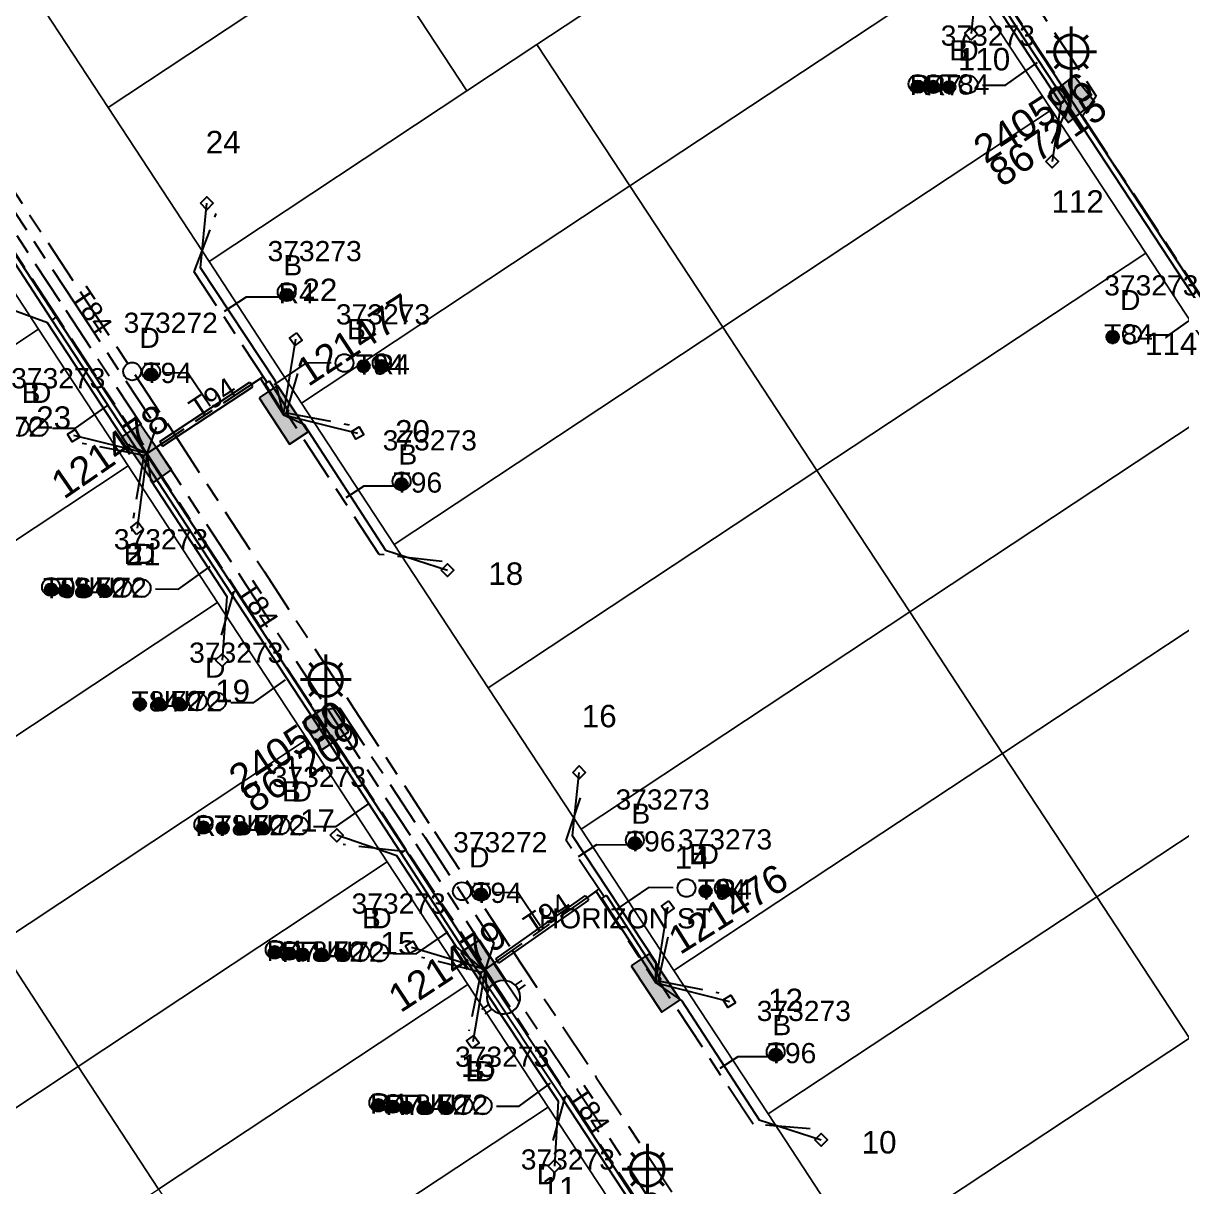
# Model space of a CAD drawing. Header units: metres. Extents: x 302064 to 304096, y 6268242 to 6271990.
# Drawn here: x 303106.6 to 303209.8, y 6270826 to 6270929.7 of the extents above; entities that cross this region are included whole.
import ezdxf
from ezdxf.enums import TextEntityAlignment as Align

# ---------------------------------------------------------------- set-up
doc = ezdxf.new("R2010")
doc.units = ezdxf.units.M
doc.linetypes.add('Cable Exist UG', pattern=[8.2, 4, -1.2, 1.8, -1.2])
doc.layers.get('0').update_dxf_attribs({"color": 6})
for name, color, linetype in [('_User Miscellaneous12', 7, 'Continuous'), ('_User_LV_Exist', 7, 'Continuous'), ('Duct_SP_EXT', 7, 'Continuous'), ('Equip_LV_EXT', 7, 'Continuous'), ('Equip_SP_SL_EXT', 7, 'Continuous'), ('Mains_HV_EXT', 1, 'Continuous'), ('Mains_LV_EXT', 5, 'Continuous'), ('Mains_LV_SL_EXT', 4, 'Continuous'), ('Services_SP_EXT', 7, 'Continuous'), ('SupportsUG_SP_LV_EXT', 7, 'Continuous'), ('SupportsUG_SP_LV_SL_EXT', 7, 'Continuous'), ('Trench_SP_EXT', 7, 'Continuous')]:
    doc.layers.add(name, color=color, linetype=linetype)
doc.layers.add('Cadastre Land Parcels_SP_EXT', color=7, linetype='Continuous', lineweight=5)
doc.layers.add('Cadastre Roads_SP_EXT', color=9, linetype='Continuous', lineweight=5)
doc.styles.add('COLUMN_LABEL', font='arial.ttf')
doc.styles.add('iecARIAL', font='arial.ttf', dxfattribs={"height": 2})
doc.styles.add('POLE_LABEL', font='arial.ttf')
doc.styles.get("Standard").update_dxf_attribs({"font": 'arial.ttf'})

# ---------------------------------------------------------------- blocks, each defined once
blk = doc.blocks.new('COLUMN_EXT')
blk.add_hatch(color=256).paths.add_polyline_path([(-1.49, 1.48), (-1.49, -1.49), (1.48, -1.49), (1.48, 1.48)])
blk.add_lwpolyline([(-1.49, -1.49), (1.48, -1.49), (1.48, 1.48), (-1.49, 1.48)], close=True)
for tag, height, style, flags, p in [('ASSET_NUM', 2.5, 'COLUMN_LABEL', 8, (2, 2)), ('STRUCTURE_PLANT_NUMBER', 0.2, 'POLE_LABEL', 9, (1.81, 0.03)), ('STREET_CODE', 0.2, 'COLUMN_LABEL', 9, (1.81, -0.2))]:
    blk.add_attdef(tag, text='', height=height, dxfattribs=dict(style=style, flags=flags)).set_placement(p, align=Align.MIDDLE_LEFT)
at = {"flags": 9}
for tag, p in [('COLUMN_TYPE', (1.81, -0.4)), ('OWNED_BY', (1.81, -0.6)), ('STATE', (1.81, -0.8)), ('USAGE', (1.81, -1)), ('STREETNAME', (1.81, -1.6)), ('SUBURB', (1.81, -1.8)), ('LEGEND', (1.81, -1.2)), ('LOCATION', (1.81, -1.4)), ('NOTES', (1.81, -2))]:
    blk.add_attdef(tag, text='', height=0.2, dxfattribs=at).set_placement(p, align=Align.MIDDLE_LEFT)
at = {"flags": 1}
blk.add_attdef('Z', (1.81, -2.35), '', height=0.2, dxfattribs=at)
blk = doc.blocks.new('PILLAR_EXT')
blk.add_hatch(color=256).paths.add_polyline_path([(-2.475, 0.99), (-2.475, -0.99), (2.475, -0.99), (2.475, 0.99)])
blk.add_lwpolyline([(-2.475, -0.99), (2.475, -0.99), (2.475, 0.99), (-2.475, 0.99)], close=True)
at = {"style": 'iecARIAL', "flags": 8}
blk.add_attdef('ASSET_NUM', (1.5, 3.5), '', height=2.5, dxfattribs=at)
for tag, p, flags in [('OWNED_BY', (0, -0.2), 9), ('STATE', (0, -0.4), 9), ('SUPPORT_TYPE', (0, -0.6), 9), ('USAGE', (0, -0.8), 9), ('LEGEND', (0, -1), 9), ('LOCATION', (0, -1.2), 9), ('STREETNAME', (0, -1.8), 9), ('SUBURB', (0, -2), 1), ('NOTES', (0, -1.4), 9), ('PARENT', (0, -1.6), 9)]:
    blk.add_attdef(tag, p, '', height=0.2, dxfattribs=dict(flags=flags))
blk = doc.blocks.new('DUCT_EXT')
blk.add_circle((0, 0.8), 0.8)
at = {"flags": 1}
blk.add_attdef('Z', (0, 0), '', height=0.2, dxfattribs=at)
at = {"flags": 9}
for tag, p in [('DUCT_CODE', (0, 0)), ('XSECT_TYPE', (0, -0.2)), ('STATE', (0, -0.6)), ('FB_REFERENCE', (0, -0.4)), ('NOTES', (0, -0.8))]:
    blk.add_attdef(tag, text='', height=0.2, dxfattribs=at).set_placement(p, align=Align.MIDDLE_LEFT)
blk = doc.blocks.new('SL_LANTERN_EXT')
at = {"lineweight": 40}
for p, q in [((0, 1.97), (0, 6.47)), ((-1.46, 5.68), (-1.06, 5.28)), ((1.46, 5.68), (1.06, 5.28)), ((-2.25, 4.22), (2.25, 4.22)), ((-1.46, 2.76), (-1.06, 3.16)), ((1.46, 2.76), (1.06, 3.16)), ((0, 0), (0, 2.72))]:
    blk.add_line(p, q, dxfattribs=at)
blk.add_circle((0, 4.22), 1.5, dxfattribs=at)
at = {"style": 'iecARIAL', "flags": 8}
blk.add_attdef('ASSET_NUM', (1.5, 1.5), '', height=2.5, dxfattribs=at)
for tag, p, height, flags in [('CONSTRUCTED_VOLTAGE', (0.98, -0.65), 0.2, 9), ('CONTROL_TYPE', (0.98, -0.85), 0.2, 9), ('LANTERN_PURPOSE', (0.98, -1.05), 0.2, 9), ('LNUMBER', (2.18, -3.25), 2.5, 8), ('OPERATING_VOLTAGE', (0.98, -1.65), 0.2, 9), ('ORIENTATION', (0.98, -1.85), 0.2, 9), ('OWNED_BY', (0.98, -2.05), 0.2, 9), ('STATE', (0.98, -2.25), 0.2, 9), ('LANTERN_TYPE', (0.98, -1.25), 0.2, 9), ('NO_PHASES', (0.98, -1.45), 0.2, 9), ('USAGE', (0.98, -2.45), 0.2, 9), ('CEXIST', (0.98, -2.65), 0.2, 9), ('CNEW', (0.98, -2.85), 0.2, 9), ('CNUMBER', (0.98, -3.05), 0.2, 9), ('CREMOVE', (0.98, -3.25), 0.2, 9), ('CREPLACE', (0.98, -3.45), 0.2, 9), ('LKINGHEIGHT', (0.98, -3.65), 0.2, 9), ('LBRACKET', (0.98, -3.85), 0.2, 9), ('LBRACKETVOCAB', (0.98, -4.05), 0.2, 9), ('LCATEGORY', (0.98, -4.25), 0.2, 9), ('LCHARGE1', (0.98, -4.45), 0.2, 9), ('LCHARGE1PERCENT', (0.98, -4.65), 0.2, 9), ('LCHARGE2', (0.98, -4.85), 0.2, 9), ('LCHARGE2PERCENT', (0.98, -5.05), 0.2, 9), ('LCHARGE3', (0.98, -5.25), 0.2, 9), ('LCHARGE3PERCENT', (0.98, -5.45), 0.2, 9), ('LEXIST', (0.98, -5.65), 0.2, 9), ('LLAMP', (0.98, -5.85), 0.2, 9), ('LLAMPVOCAB', (0.98, -6.05), 0.2, 9), ('LMAST', (0.98, -6.25), 0.2, 9), ('LMASTVOCAB', (0.98, -6.45), 0.2, 9), ('LNEW', (0.98, -6.65), 0.2, 9), ('LANTNUMBER', (0.98, -6.85), 0.2, 9), ('LOUTREACH', (0.98, -7.25), 0.2, 9), ('LOUTREACHVOCAB', (0.98, -7.45), 0.2, 9), ('LRATECODE', (0.98, -7.65), 0.2, 9), ('LREMOVE', (0.98, -7.85), 0.2, 9), ('LREPLACE', (0.98, -8.05), 0.2, 9), ('LTYPE', (0.98, -8.25), 0.2, 9), ('LTYPEVOCAB', (0.98, -8.45), 0.2, 9), ('STREETNAME', (0.98, -9.25), 0.2, 9), ('SUBURB', (0.98, -9.45), 0.2, 1), ('LEGEND', (0.98, -8.65), 0.2, 9), ('LOCATION', (0.98, -8.85), 0.2, 9), ('NOTES', (0.98, -9.05), 0.2, 9)]:
    blk.add_attdef(tag, p, '', height=height, dxfattribs=dict(flags=flags))
blk = doc.blocks.new('CCP_EXT')
at = {"flags": 9}
for tag, p in [('STATE', (0, -1.8)), ('USAGE', (0, -1.2)), ('LEGEND', (0, -1.4)), ('LIFE_SUPPORT', (0, -1.6)), ('NOTES', (0, -2))]:
    blk.add_attdef(tag, text='', height=0.2, dxfattribs=at).set_placement(p, align=Align.MIDDLE_LEFT)
blk.add_wipeout([(0, 0.57), (0.57, 0), (0, -0.57), (-0.57, 0)])
blk.add_lwpolyline([(-0.57, 0), (0, 0.57), (0.57, 0), (0, -0.57), (-0.57, 0)])
at = {"flags": 1}
blk.add_attdef('Z', (0, 0), '', height=0.2, dxfattribs=at)
at = {"flags": 9}
for tag, p in [('CCP_TYPE', (0, 0)), ('CONSTRUCTED_VOLTAGE', (0, -0.2)), ('OPERATING_VOLTAGE', (0, -0.6)), ('ORIENTATION', (0, -0.8)), ('OWNED_BY', (0, -1)), ('NO_PHASES', (0, -0.4))]:
    blk.add_attdef(tag, text='', height=0.2, dxfattribs=at).set_placement(p, align=Align.MIDDLE_LEFT)
blk = doc.blocks.new('LV_UG_LINKS_OPEN_EXT')
for p, q in [((-0.25, 1.47), (-0.25, 2.22)), ((0.25, 1.47), (0.25, 2.22)), ((-0.25, -1.47), (-0.25, -2.22)), ((0.25, -1.47), (0.25, -2.22))]:
    blk.add_line(p, q)
at = {"flags": 9}
for tag, p in [('ACTUAL_STATUS', (0, 0)), ('CONSTRUCTED_VOLTAGE', (0, -0.2)), ('OPERATING_VOLTAGE', (0, -0.6)), ('ORIENTATION', (0, -0.8)), ('STATE', (0, -1)), ('NO_PHASES', (0, -0.4)), ('SWITCH_TYPE', (0, -1.2)), ('USAGE', (0, -1.4)), ('NOTES', (0, -1.6))]:
    blk.add_attdef(tag, text='', height=0.2, dxfattribs=at).set_placement(p, align=Align.MIDDLE_LEFT)
at = {"flags": 1}
blk.add_attdef('Z', (0, 0), '', height=0.2, dxfattribs=at)
blk.add_wipeout([(-0.25, 1.47), (-0.43, 1.43), (-0.61, 1.36), (-0.77, 1.28), (-0.93, 1.17), (-1.07, 1.05), (-1.19, 0.9), (-1.29, 0.75), (-1.38, 0.58), (-1.44, 0.4), (-1.48, 0.22), (-1.49, 0.03), (-1.49, -0.16), (-1.45, -0.34), (-1.4, -0.52), (-1.32, -0.69), (-1.23, -0.85), (-1.11, -1), (-0.98, -1.13), (-0.83, -1.24), (-0.66, -1.34), (-0.49, -1.41), (-0.31, -1.46), (-0.13, -1.49), (0.06, -1.49), (0.25, -1.47), (0.43, -1.43), (0.61, -1.36), (0.77, -1.28), (0.93, -1.17), (1.07, -1.05), (1.19, -0.9), (1.29, -0.75), (1.38, -0.58), (1.44, -0.4), (1.48, -0.22), (1.49, -0.03), (1.49, 0.16), (1.45, 0.34), (1.4, 0.52), (1.32, 0.69), (1.23, 0.85), (1.11, 1), (0.98, 1.13), (0.83, 1.24), (0.66, 1.34), (0.49, 1.41), (0.31, 1.46), (0.13, 1.49), (-0.06, 1.49)])
blk.add_lwpolyline([(0, -1.49, 1), (0, 1.49, 1)], format="xyb", close=True)
blk = doc.blocks.new('CABLE_LARGE_EXT')
h = blk.add_hatch(color=256)
edge = h.paths.add_edge_path()
edge.add_arc((0, 0.55), 0.55, 0, 360)
blk.add_circle((0, 0.55), 0.55)
at = {"flags": 1}
blk.add_attdef('Z', (0, 0), '', height=0.2, dxfattribs=at)
at = {"flags": 9}
for tag, p in [('COND_CODE', (0, 0)), ('STATE', (0, -0.4)), ('XSECT_SIZE', (0, -0.6)), ('FB_REFERENCE', (0, -0.2)), ('NOTES', (0, -0.8))]:
    blk.add_attdef(tag, text='', height=0.2, dxfattribs=at).set_placement(p, align=Align.MIDDLE_LEFT)

msp = doc.modelspace()

# ---------------------------------------------------------------- linework, layer by layer
at = {"layer": '_User Miscellaneous12'}
for p, q in [((303199.6215, 6270922.4687), (303199.8221, 6270922.6005)), ((303199.6215, 6270922.4687), (303199.8221, 6270922.6005)), ((303200.0227, 6270922.7323), (303199.8221, 6270922.6005)), ((303200.0227, 6270922.7323), (303199.8221, 6270922.6005)), ((303216.5853, 6270897.5298), (303200.0227, 6270922.7323)), ((303216.1841, 6270897.2662), (303199.6215, 6270922.4687)), ((303109.5844, 6270903.4889), (303101.7998, 6270915.3455)), ((303109.1831, 6270903.2254), (303101.3985, 6270915.082)), ((303109.1831, 6270903.2254), (303109.3837, 6270903.3572)), ((303109.1831, 6270903.2254), (303109.3837, 6270903.3572)), ((303109.5844, 6270903.4889), (303109.3837, 6270903.3572)), ((303109.5844, 6270903.4889), (303109.3837, 6270903.3572)), ((303118.7902, 6270892.3808), (303126.8168, 6270897.6714)), ((303126.8168, 6270897.6714), (303126.9489, 6270897.471)), ((303128.1763, 6270897.522), (303128.3791, 6270897.6503)), ((303128.5819, 6270897.7786), (303128.3791, 6270897.6503)), ((303130.2927, 6270895.0755), (303128.5819, 6270897.7786)), ((303119.0544, 6270891.9801), (303127.081, 6270897.2706)), ((303127.081, 6270897.2706), (303126.9489, 6270897.471)), ((303129.8871, 6270894.8188), (303128.1763, 6270897.522)), ((303129.8871, 6270894.8188), (303130.0899, 6270894.9471)), ((303130.2927, 6270895.0755), (303130.0899, 6270894.9471)), ((303118.7902, 6270892.3808), (303118.9223, 6270892.1804)), ((303119.0544, 6270891.9801), (303118.9223, 6270892.1804)), ((303117.1908, 6270891.03), (303117.3916, 6270891.1615)), ((303117.191, 6270891.0297), (303117.3916, 6270891.1615)), ((303117.5922, 6270891.2932), (303117.3916, 6270891.1615)), ((303117.5924, 6270891.2929), (303117.3916, 6270891.1615)), ((303125.1642, 6270878.8466), (303125.365, 6270878.9781)), ((303125.1642, 6270878.8467), (303125.365, 6270878.9781)), ((303125.5658, 6270879.1095), (303125.365, 6270878.9781)), ((303125.5658, 6270879.1095), (303125.365, 6270878.9781)), ((303133.5369, 6270866.9318), (303125.5658, 6270879.1095)), ((303133.1352, 6270866.6689), (303133.3361, 6270866.8003)), ((303133.1353, 6270866.6688), (303133.3361, 6270866.8003)), ((303133.5368, 6270866.9319), (303133.3361, 6270866.8003)), ((303133.5369, 6270866.9318), (303133.3361, 6270866.8003)), ((303140.3023, 6270855.7325), (303140.5036, 6270855.8632)), ((303140.3028, 6270855.7317), (303140.5036, 6270855.8632)), ((303140.7043, 6270855.9948), (303140.5036, 6270855.8632)), ((303140.7048, 6270855.994), (303140.5036, 6270855.8632)), ((303148.7321, 6270846.3228), (303156.7321, 6270851.9416)), ((303149.008, 6270845.93), (303157.008, 6270851.5488)), ((303156.7321, 6270851.9416), (303156.8701, 6270851.7452)), ((303157.008, 6270851.5488), (303156.8701, 6270851.7452)), ((303158.1761, 6270851.6982), (303158.3774, 6270851.8289)), ((303158.5788, 6270851.9595), (303158.3774, 6270851.8289)), ((303148.7321, 6270846.3228), (303148.87, 6270846.1264)), ((303149.008, 6270845.93), (303148.87, 6270846.1264)), ((303163.0281, 6270844.2203), (303163.2294, 6270844.351)), ((303163.4308, 6270844.4816), (303163.2294, 6270844.351)), ((303154.675, 6270833.8635), (303154.8755, 6270833.9954)), ((303154.6756, 6270833.8625), (303154.8755, 6270833.9954)), ((303155.0754, 6270834.1282), (303154.8755, 6270833.9954)), ((303155.076, 6270834.1273), (303154.8755, 6270833.9954)), ((303162.1898, 6270823.3139), (303155.076, 6270834.1273))]:
    msp.add_line(p, q, dxfattribs=at)
at = {"layer": '_User_LV_Exist', "linetype": 'Cable Exist UG'}
msp.add_lwpolyline([(303117.6373, 6270891.3334), (303127.7803, 6270898.019), (303127.7803, 6270898.019), (303129.8252, 6270894.7682)], dxfattribs=at)
at = {"layer": 'Cadastre Land Parcels_SP_EXT', "linetype": 'Continuous'}
for points in [[(303152.3927, 6270927.7743), (303158.6605, 6270931.9161), (303149.6597, 6270945.6477), (303139.4258, 6270961.2813), (303126.9185, 6270952.9931), (303137.1532, 6270937.3586), (303146.1398, 6270923.6307), (303152.3927, 6270927.7743)], [(303137.1532, 6270937.3586), (303126.9185, 6270952.9931), (303125.0876, 6270951.7799), (303108.1395, 6270940.55), (303106.7188, 6270933.5878), (303114.2041, 6270922.1514), (303137.1532, 6270937.3586)], [(303189.9486, 6270934.5297), (303181.6704, 6270947.1264), (303158.6605, 6270931.9161), (303152.3927, 6270927.7743), (303160.6668, 6270915.1745), (303189.9486, 6270934.5297)], [(303146.1398, 6270923.6307), (303137.1532, 6270937.3586), (303114.2041, 6270922.1514), (303123.19, 6270908.4205), (303146.1398, 6270923.6307)], [(303198.2268, 6270921.933), (303189.9486, 6270934.5297), (303160.6668, 6270915.1745), (303168.9393, 6270902.5747), (303198.2268, 6270921.933)], [(303160.6668, 6270915.1745), (303152.3927, 6270927.7743), (303146.1398, 6270923.6307), (303123.19, 6270908.4205), (303131.4341, 6270895.8242), (303160.6668, 6270915.1745)], [(303206.6156, 6270909.1685), (303198.2268, 6270921.933), (303168.9393, 6270902.5747), (303177.3233, 6270889.8061), (303206.6156, 6270909.1685)], [(303108.0081, 6270902.3947), (303100.2239, 6270914.2884), (303078.1238, 6270899.6456), (303085.9096, 6270887.7519), (303108.0081, 6270902.3947)], [(303168.9393, 6270902.5747), (303160.6668, 6270915.1745), (303131.4341, 6270895.8242), (303139.6783, 6270883.2278), (303168.9393, 6270902.5747)], [(303214.8938, 6270896.5727), (303206.6156, 6270909.1685), (303177.3233, 6270889.8061), (303185.5957, 6270877.2063), (303214.8938, 6270896.5727)], [(303115.9775, 6270890.2193), (303108.0081, 6270902.3947), (303085.9096, 6270887.7519), (303080.4894, 6270884.1595), (303088.4589, 6270871.9842), (303115.9775, 6270890.2193)], [(303177.3233, 6270889.8061), (303168.9393, 6270902.5747), (303139.6783, 6270883.2278), (303148.0523, 6270870.461), (303177.3233, 6270889.8061)], [(303223.167, 6270883.9718), (303217.848, 6270892.0764), (303214.8938, 6270896.5727), (303185.5957, 6270877.2063), (303193.8706, 6270864.6055), (303223.167, 6270883.9718)], [(303123.947, 6270878.0419), (303115.9775, 6270890.2193), (303088.4589, 6270871.9842), (303096.4284, 6270859.8078), (303123.947, 6270878.0419)], [(303185.5957, 6270877.2063), (303177.3233, 6270889.8061), (303148.0523, 6270870.461), (303156.3256, 6270857.8603), (303185.5957, 6270877.2063)], [(303231.5485, 6270871.1992), (303223.167, 6270883.9718), (303193.8706, 6270864.6055), (303202.2537, 6270851.8369), (303231.5485, 6270871.1992)], [(303131.9164, 6270865.8666), (303123.947, 6270878.0419), (303096.4284, 6270859.8078), (303104.3979, 6270847.6314), (303131.9164, 6270865.8666)], [(303193.8706, 6270864.6055), (303185.5957, 6270877.2063), (303156.3256, 6270857.8603), (303164.5972, 6270845.2595), (303193.8706, 6270864.6055)], [(303239.8192, 6270858.5963), (303231.5485, 6270871.1992), (303202.2537, 6270851.8369), (303210.5277, 6270839.237), (303239.8192, 6270858.5963)], [(303139.0651, 6270854.9493), (303131.9164, 6270865.8666), (303104.3979, 6270847.6314), (303111.5424, 6270836.7151), (303139.0651, 6270854.9493)], [(303202.2537, 6270851.8369), (303193.8706, 6270864.6055), (303164.5972, 6270845.2595), (303172.9803, 6270832.4919), (303202.2537, 6270851.8369)], [(303146.2346, 6270844.0295), (303139.0651, 6270854.9493), (303111.5424, 6270836.7151), (303118.6877, 6270825.7978), (303146.2346, 6270844.0295)], [(303210.5277, 6270839.237), (303202.2537, 6270851.8369), (303172.9803, 6270832.4919), (303181.2536, 6270819.8901), (303210.5277, 6270839.237)], [(303111.5424, 6270836.7151), (303104.3979, 6270847.6314), (303076.8794, 6270829.3963), (303084.0248, 6270818.48), (303111.5424, 6270836.7151)], [(303153.405, 6270833.1077), (303146.2346, 6270844.0295), (303118.6877, 6270825.7978), (303125.833, 6270814.8815), (303153.405, 6270833.1077)], [(303218.8017, 6270826.6373), (303210.5277, 6270839.237), (303181.2536, 6270819.8901), (303189.5259, 6270807.2902), (303218.8017, 6270826.6373)], [(303118.6877, 6270825.7978), (303111.5424, 6270836.7151), (303084.0248, 6270818.48), (303091.1693, 6270807.5647), (303118.6877, 6270825.7978)], [(303160.5744, 6270822.1879), (303153.405, 6270833.1077), (303125.833, 6270814.8815), (303132.9934, 6270803.9625), (303160.5744, 6270822.1879)]]:
    msp.add_lwpolyline(points, close=True, dxfattribs=at)
at = {"layer": 'Duct_SP_EXT'}
for p, q in [((303199.6215, 6270922.4687), (303199.8221, 6270922.6005)), ((303199.6215, 6270922.4687), (303199.8221, 6270922.6005)), ((303200.0227, 6270922.7323), (303199.8221, 6270922.6005)), ((303200.0227, 6270922.7323), (303199.8221, 6270922.6005)), ((303216.5853, 6270897.5298), (303200.0227, 6270922.7323)), ((303216.1841, 6270897.2662), (303199.6215, 6270922.4687)), ((303109.5844, 6270903.4889), (303101.7998, 6270915.3455)), ((303109.1831, 6270903.2254), (303101.3985, 6270915.082)), ((303109.1831, 6270903.2254), (303109.3837, 6270903.3572)), ((303109.1831, 6270903.2254), (303109.3837, 6270903.3572)), ((303109.5844, 6270903.4889), (303109.3837, 6270903.3572)), ((303109.5844, 6270903.4889), (303109.3837, 6270903.3572)), ((303118.7902, 6270892.3808), (303126.8168, 6270897.6714)), ((303126.8168, 6270897.6714), (303126.9489, 6270897.471)), ((303128.1763, 6270897.522), (303128.3791, 6270897.6503)), ((303128.5819, 6270897.7786), (303128.3791, 6270897.6503)), ((303130.2927, 6270895.0755), (303128.5819, 6270897.7786)), ((303119.0544, 6270891.9801), (303127.081, 6270897.2706)), ((303127.081, 6270897.2706), (303126.9489, 6270897.471)), ((303129.8871, 6270894.8188), (303128.1763, 6270897.522)), ((303129.8871, 6270894.8188), (303130.0899, 6270894.9471)), ((303130.2927, 6270895.0755), (303130.0899, 6270894.9471)), ((303118.7902, 6270892.3808), (303118.9223, 6270892.1804)), ((303119.0544, 6270891.9801), (303118.9223, 6270892.1804)), ((303117.1908, 6270891.03), (303117.3916, 6270891.1615)), ((303117.191, 6270891.0297), (303117.3916, 6270891.1615)), ((303117.5922, 6270891.2932), (303117.3916, 6270891.1615)), ((303117.5924, 6270891.2929), (303117.3916, 6270891.1615)), ((303125.1642, 6270878.8466), (303125.365, 6270878.9781)), ((303125.1642, 6270878.8467), (303125.365, 6270878.9781)), ((303125.5658, 6270879.1095), (303125.365, 6270878.9781)), ((303125.5658, 6270879.1095), (303125.365, 6270878.9781)), ((303133.5369, 6270866.9318), (303125.5658, 6270879.1095)), ((303133.1352, 6270866.6689), (303133.3361, 6270866.8003)), ((303133.1353, 6270866.6688), (303133.3361, 6270866.8003)), ((303133.5368, 6270866.9319), (303133.3361, 6270866.8003)), ((303133.5369, 6270866.9318), (303133.3361, 6270866.8003)), ((303140.3023, 6270855.7325), (303140.5036, 6270855.8632)), ((303140.3028, 6270855.7317), (303140.5036, 6270855.8632)), ((303140.7043, 6270855.9948), (303140.5036, 6270855.8632)), ((303140.7048, 6270855.994), (303140.5036, 6270855.8632)), ((303148.7321, 6270846.3228), (303156.7321, 6270851.9416)), ((303149.008, 6270845.93), (303157.008, 6270851.5488)), ((303156.7321, 6270851.9416), (303156.8701, 6270851.7452)), ((303157.008, 6270851.5488), (303156.8701, 6270851.7452)), ((303158.1761, 6270851.6982), (303158.3774, 6270851.8289)), ((303158.5788, 6270851.9595), (303158.3774, 6270851.8289)), ((303148.7321, 6270846.3228), (303148.87, 6270846.1264)), ((303149.008, 6270845.93), (303148.87, 6270846.1264)), ((303163.0281, 6270844.2203), (303163.2294, 6270844.351)), ((303163.4308, 6270844.4816), (303163.2294, 6270844.351)), ((303154.675, 6270833.8635), (303154.8755, 6270833.9954)), ((303154.6756, 6270833.8625), (303154.8755, 6270833.9954)), ((303155.0754, 6270834.1282), (303154.8755, 6270833.9954)), ((303155.076, 6270834.1273), (303154.8755, 6270833.9954)), ((303162.1898, 6270823.3139), (303155.076, 6270834.1273))]:
    msp.add_line(p, q, dxfattribs=at)
for points in [[(303192.0809, 6270924.1395), (303194.1388, 6270924.1395), (303196.9691, 6270926.1476)], [(303129.4461, 6270905.2458), (303126.4874, 6270905.2662), (303124.5271, 6270903.9634)], [(303206.6399, 6270901.8871), (303208.6978, 6270901.8871), (303211.5281, 6270903.8952)], [(303134.061, 6270899.4025), (303131.8218, 6270899.3864), (303128.9684, 6270897.4519)], [(303119.2699, 6270898.5306), (303121.309, 6270898.5188), (303123.2993, 6270895.5595)], [(303109.254, 6270893.5947), (303111.2979, 6270893.5835), (303114.1093, 6270895.5826)], [(303139.7578, 6270888.403), (303136.9871, 6270888.4245), (303135.3745, 6270887.3681)], [(303118.418, 6270879.256), (303120.4645, 6270879.2468), (303123.2803, 6270881.2452)], [(303125.1256, 6270869.1553), (303127.1748, 6270869.1486), (303129.9933, 6270871.149)], [(303132.481, 6270858.0903), (303134.5243, 6270858.0848), (303137.3478, 6270860.08)], [(303160.5314, 6270856.4278), (303157.6943, 6270856.4499), (303156.0805, 6270855.3841)], [(303148.6491, 6270852.2292), (303150.6923, 6270852.2343), (303152.6948, 6270849.2763)], [(303164.5328, 6270852.6397), (303162.3168, 6270852.6503), (303159.527, 6270850.7745)], [(303139.5916, 6270846.7802), (303141.6376, 6270846.7567), (303144.4796, 6270848.709)], [(303173.0787, 6270837.5708), (303170.3011, 6270837.5897), (303168.688, 6270836.5324)], [(303148.7868, 6270833.1808), (303150.8106, 6270833.1932), (303153.5897, 6270835.2295)]]:
    msp.add_lwpolyline(points, dxfattribs=at)
at = {"layer": 'Mains_LV_EXT', "linetype": 'Cable Exist UG'}
msp.add_lwpolyline([(303117.6373, 6270891.3334), (303127.7803, 6270898.019), (303127.7803, 6270898.019), (303129.8252, 6270894.7682)], dxfattribs=at)
at = {"layer": 'Trench_SP_EXT', "linetype": 'Cable Exist UG'}
for points in [[(303199.8221, 6270922.6005), (303198.1642, 6270918.8027)], [(303126.9489, 6270897.4709), (303128.0327, 6270898.1747)], [(303130.0899, 6270894.9471), (303131.0932, 6270898.4494)], [(303117.6373, 6270891.3335), (303118.6291, 6270891.969)], [(303125.365, 6270878.9781), (303123.9731, 6270874.1515)], [(303158.3774, 6270851.8288), (303154.9973, 6270856.8607), (303156.6576, 6270861.7576)], [(303156.87, 6270851.7452), (303157.9178, 6270852.5131)], [(303163.2294, 6270844.351), (303164.34, 6270849.4117)], [(303147.4843, 6270845.118), (303148.87, 6270846.1265)], [(303154.8755, 6270833.9954), (303153.4932, 6270828.9558)]]:
    msp.add_lwpolyline(points, dxfattribs=at)

# ---------------------------------------------------------------- block references
at = {"layer": 'Duct_SP_EXT'}
for name, p in [('DUCT_EXT', (303186.3032, 6270923.454)), ('CABLE_LARGE_EXT', (303186.3032, 6270923.454)), ('DUCT_EXT', (303187.6977, 6270923.439)), ('DUCT_EXT', (303190.837, 6270923.4086)), ('CABLE_LARGE_EXT', (303187.6977, 6270923.439)), ('CABLE_LARGE_EXT', (303189.1132, 6270923.4078)), ('DUCT_EXT', (303130.1024, 6270904.9073)), ('CABLE_LARGE_EXT', (303130.1024, 6270904.9073)), ('CABLE_LARGE_EXT', (303203.6723, 6270901.1554)), ('DUCT_EXT', (303205.396, 6270901.1562)), ('DUCT_EXT', (303135.25, 6270898.5878)), ('DUCT_EXT', (303138.5734, 6270898.5785)), ('CABLE_LARGE_EXT', (303138.5734, 6270898.5784)), ('DUCT_EXT', (303116.3422, 6270897.8424)), ('DUCT_EXT', (303118.0327, 6270897.8036)), ('CABLE_LARGE_EXT', (303118.0327, 6270897.8035)), ('CABLE_LARGE_EXT', (303136.9474, 6270898.5548)), ('DUCT_EXT', (303106.3045, 6270892.8769)), ('DUCT_EXT', (303108.0177, 6270892.8693)), ('DUCT_EXT', (303140.338, 6270888.0495)), ('CABLE_LARGE_EXT', (303140.338, 6270888.0495)), ('DUCT_EXT', (303109.1136, 6270878.6459)), ('DUCT_EXT', (303115.4647, 6270878.5345)), ('DUCT_EXT', (303117.1805, 6270878.5316)), ('CABLE_LARGE_EXT', (303109.1136, 6270878.6459)), ('CABLE_LARGE_EXT', (303110.3412, 6270878.5583)), ('CABLE_LARGE_EXT', (303112.0191, 6270878.5873)), ('CABLE_LARGE_EXT', (303113.7875, 6270878.5823)), ('DUCT_EXT', (303122.1703, 6270868.4339)), ('DUCT_EXT', (303123.8867, 6270868.4286)), ('CABLE_LARGE_EXT', (303117.028, 6270868.4451)), ('CABLE_LARGE_EXT', (303118.7149, 6270868.4797)), ('CABLE_LARGE_EXT', (303120.487, 6270868.477)), ('DUCT_EXT', (303122.6852, 6270857.4656)), ('CABLE_LARGE_EXT', (303122.6853, 6270857.4656)), ('CABLE_LARGE_EXT', (303124.4034, 6270857.4005)), ('CABLE_LARGE_EXT', (303126.0829, 6270857.4275)), ('CABLE_LARGE_EXT', (303127.8514, 6270857.422)), ('DUCT_EXT', (303129.5293, 6270857.3722)), ('DUCT_EXT', (303131.2434, 6270857.3634)), ('DUCT_EXT', (303161.1158, 6270856.0706)), ('CABLE_LARGE_EXT', (303161.1158, 6270856.0706)), ('DUCT_EXT', (303145.7163, 6270851.5323)), ('DUCT_EXT', (303147.4118, 6270851.4919)), ('DUCT_EXT', (303165.7139, 6270851.8194)), ('DUCT_EXT', (303169.0401, 6270851.8052)), ('CABLE_LARGE_EXT', (303147.4118, 6270851.4919)), ('CABLE_LARGE_EXT', (303167.4147, 6270851.7832)), ('CABLE_LARGE_EXT', (303169.0401, 6270851.8052)), ('DUCT_EXT', (303129.0362, 6270846.3254)), ('CABLE_LARGE_EXT', (303129.0365, 6270846.3538)), ('DUCT_EXT', (303130.3391, 6270846.2254)), ('CABLE_LARGE_EXT', (303130.3391, 6270846.2255)), ('CABLE_LARGE_EXT', (303131.5333, 6270846.1436)), ('CABLE_LARGE_EXT', (303133.2032, 6270846.1577)), ('CABLE_LARGE_EXT', (303134.9643, 6270846.1413)), ('DUCT_EXT', (303136.64, 6270846.0799)), ('DUCT_EXT', (303138.3542, 6270846.062)), ('DUCT_EXT', (303173.6586, 6270837.2171)), ('CABLE_LARGE_EXT', (303173.6586, 6270837.2171)), ('DUCT_EXT', (303138.2657, 6270832.7026)), ('CABLE_LARGE_EXT', (303138.2661, 6270832.7311)), ('DUCT_EXT', (303139.563, 6270832.5992)), ('CABLE_LARGE_EXT', (303139.5631, 6270832.5992)), ('CABLE_LARGE_EXT', (303140.7514, 6270832.5138)), ('CABLE_LARGE_EXT', (303142.4166, 6270832.5262)), ('CABLE_LARGE_EXT', (303144.1745, 6270832.5119)), ('DUCT_EXT', (303145.8458, 6270832.4558)), ('DUCT_EXT', (303147.5539, 6270832.4507))]:
    msp.add_blockref(name, p, dxfattribs=at)
at = {"layer": 'Equip_SP_SL_EXT'}
ref = msp.add_blockref('SL_LANTERN_EXT', (303199.9883, 6270922.8939), dxfattribs=at)
ref.add_attrib('ASSET_NUM', '240596', dxfattribs={"layer": '0', "height": 2.5, "rotation": 32.557708, "style": 'iecARIAL'}).set_placement((303201.4883, 6270924.3939), align=Align.MIDDLE_RIGHT)
ref = msp.add_blockref('SL_LANTERN_EXT', (303133.5866, 6270866.9647), dxfattribs=at)
ref.add_attrib('ASSET_NUM', '240590', dxfattribs={"layer": '0', "height": 2.5, "rotation": 33.403323, "style": 'iecARIAL'}).set_placement((303135.0866, 6270868.4647), align=Align.MIDDLE_RIGHT)
ref = msp.add_blockref('SL_LANTERN_EXT', (303162.2359, 6270823.3455), dxfattribs=at)
ref.add_attrib('ASSET_NUM', '240589', dxfattribs={"layer": '0', "height": 2.5, "rotation": 33.313833, "style": 'iecARIAL'}).set_placement((303163.7359, 6270824.8455), align=Align.MIDDLE_RIGHT)
at = {"layer": 'SupportsUG_SP_LV_EXT'}
ref = msp.add_blockref('PILLAR_EXT', (303129.8252, 6270894.7681), dxfattribs=dict(at, rotation=303.3448305678112))
ref.add_attrib('ASSET_NUM', '121477', dxfattribs={"layer": '0', "height": 2.5, "rotation": 33.344831, "style": 'iecARIAL'}).set_placement((303131.3252, 6270898.2681), align=Align.MIDDLE_LEFT)
ref = msp.add_blockref('PILLAR_EXT', (303117.6373, 6270891.3335), dxfattribs=dict(at, rotation=304.6159585091977))
ref.add_attrib('ASSET_NUM', '121478', dxfattribs={"layer": '0', "height": 2.5, "rotation": 34.615959, "style": 'iecARIAL'}).set_placement((303119.1373, 6270894.8335), align=Align.MIDDLE_RIGHT)
ref = msp.add_blockref('PILLAR_EXT', (303162.9719, 6270844.1787), dxfattribs=dict(at, rotation=303.4372439839296))
ref.add_attrib('ASSET_NUM', '121476', dxfattribs={"layer": '0', "height": 2.5, "rotation": 32.022639, "style": 'iecARIAL'}).set_placement((303164.4719, 6270847.6787), align=Align.MIDDLE_LEFT)
ref = msp.add_blockref('PILLAR_EXT', (303147.7941, 6270845.3708), dxfattribs=dict(at, rotation=303.2288901921125))
ref.add_attrib('ASSET_NUM', '121479', dxfattribs={"layer": '0', "height": 2.5, "rotation": 33.228891, "style": 'iecARIAL'}).set_placement((303149.2941, 6270848.8708), align=Align.MIDDLE_RIGHT)
at = {"layer": 'SupportsUG_SP_LV_SL_EXT'}
ref = msp.add_blockref('COLUMN_EXT', (303199.9882, 6270922.894), dxfattribs=dict(at, rotation=308.2007007466457))
ref.add_attrib('ASSET_NUM', '867215', dxfattribs={"layer": '0', "height": 2.5, "rotation": 34.535013, "style": 'COLUMN_LABEL'}).set_placement((303201.9882, 6270923.644), align=Align.TOP_RIGHT)
ref = msp.add_blockref('COLUMN_EXT', (303133.5865, 6270866.9647), dxfattribs=dict(at, rotation=123.4033232999835))
ref.add_attrib('ASSET_NUM', '867209', dxfattribs={"layer": '0', "height": 2.5, "rotation": 33.403323, "style": 'COLUMN_LABEL'}).set_placement((303135.5865, 6270867.7147), align=Align.TOP_RIGHT)

# ---------------------------------------------------------------- texts
at = {"layer": 'Cadastre Land Parcels_SP_EXT'}
for s, p in [('110', (303189.8891, 6270925.4558)), ('24', (303122.8934, 6270918.067)), ('112', (303198.2222, 6270912.7751)), ('22', (303131.5089, 6270904.902)), ('114', (303206.5561, 6270900.0949)), ('23', (303107.7964, 6270893.5264)), ('20', (303139.7543, 6270892.3031)), ('21', (303115.7659, 6270881.3501)), ('18', (303148.0643, 6270879.62)), ('19', (303123.7353, 6270869.1737)), ('16', (303156.3875, 6270866.9357)), ('17', (303131.2943, 6270857.6274)), ('14', (303164.66, 6270854.3349)), ('15', (303138.453, 6270846.7098)), ('12', (303172.9874, 6270841.6507)), ('13', (303145.6217, 6270835.7915)), ('10', (303181.3155, 6270828.966)), ('11', (303152.7911, 6270824.8727))]:
    msp.add_text(s, height=2, dxfattribs=at).set_placement(p)
at = {"layer": 'Duct_SP_EXT'}
for s, p in [('373273', (303188.3569, 6270927.6554)), ('B', (303189.1401, 6270926.3446)), ('D', (303189.9261, 6270926.3173)), ('R4', (303185.6032, 6270923.254)), ('R7', (303186.9977, 6270923.239)), ('T84', (303188.3562, 6270923.2995)), ('373273', (303128.3988, 6270908.4568)), ('B', (303129.813, 6270907.1965)), ('373273', (303202.9159, 6270905.403)), ('R4', (303129.3819, 6270904.7016)), ('D', (303204.3258, 6270904.0968)), ('373272', (303115.5793, 6270902.0697)), ('373273', (303134.4883, 6270902.8194)), ('B', (303135.4754, 6270901.4993)), ('D', (303136.3245, 6270901.5185)), ('T84', (303202.9152, 6270901.0472)), ('D', (303116.9922, 6270900.7356)), ('T94', (303136.2441, 6270898.3522)), ('R4', (303137.8535, 6270898.366)), ('373273', (303105.5624, 6270897.1316)), ('T94', (303117.3311, 6270897.6032)), ('B', (303106.4891, 6270895.8366)), ('D', (303107.3249, 6270895.8282)), ('U72', (303103.8751, 6270892.82)), ('373273', (303138.6518, 6270891.5982)), ('B', (303140.0623, 6270890.342)), ('T96', (303139.6186, 6270887.8407)), ('373273', (303114.7095, 6270882.7852)), ('B', (303115.5863, 6270881.4757)), ('D', (303116.5999, 6270881.4857)), ('T96', (303108.3976, 6270878.4347)), ('T84', (303109.596, 6270878.4586)), ('U72', (303111.2664, 6270878.4819)), ('U72', (303113.0314, 6270878.4745)), ('373273', (303121.414, 6270872.6842)), ('D', (303122.8384, 6270871.3527)), ('T84', (303116.2748, 6270868.3405)), ('U72', (303117.9602, 6270868.3733)), ('U72', (303119.7306, 6270868.369)), ('373273', (303128.771, 6270861.6226)), ('B', (303129.694, 6270860.3314)), ('D', (303130.5371, 6270860.3218)), ('373273', (303159.3915, 6270859.6048)), ('B', (303160.8147, 6270858.3449)), ('R7', (303121.9692, 6270857.2503)), ('T84', (303123.6487, 6270857.2933)), ('U72', (303125.3299, 6270857.323)), ('U72', (303127.1014, 6270857.3227)), ('373272', (303144.9274, 6270855.7968)), ('T96', (303160.4003, 6270855.8811)), ('373273', (303164.952, 6270856.0493)), ('D', (303146.3543, 6270854.4498)), ('B', (303165.9398, 6270854.7273)), ('D', (303166.7888, 6270854.746)), ('T94', (303146.7131, 6270851.2896)), ('T94', (303166.7141, 6270851.5836)), ('R4', (303168.33, 6270851.6042)), ('373273', (303135.8797, 6270850.3364)), ('B', (303136.8016, 6270849.0403)), ('D', (303137.6455, 6270849.0284)), ('R4', (303128.3092, 6270846.1301)), ('T84', (303130.7898, 6270846.0489)), ('U72', (303132.4537, 6270846.0578)), ('U72', (303134.2118, 6270846.0435)), ('R7', (303129.6575, 6270846.037)), ('373273', (303171.9684, 6270840.7682)), ('B', (303173.3767, 6270839.508)), ('T96', (303172.9443, 6270837.0109)), ('373273', (303145.0947, 6270836.6896)), ('B', (303146.0126, 6270835.4057)), ('D', (303146.8554, 6270835.3959)), ('R4', (303137.5332, 6270832.5022)), ('R7', (303138.8818, 6270832.4106)), ('T84', (303140.0108, 6270832.4205)), ('U72', (303141.6687, 6270832.4267)), ('U72', (303143.4239, 6270832.4152)), ('373273', (303150.9538, 6270827.5365)), ('D', (303152.3605, 6270826.2224))]:
    msp.add_text(s, height=1.8, dxfattribs=at).set_placement(p)
at = {"layer": 'Mains_LV_EXT'}
for s, rotation, p in [('T84', 303.986149, (303110.7917, 6270905.3425)), ('T94', 33.406807, (303122.1831, 6270894.336)), ('T84', 303.403101, (303125.6153, 6270879.1431)), ('T94', 33.487601, (303151.9854, 6270848.3816)), ('T84', 303.607976, (303155.1345, 6270834.1517))]:
    msp.add_text(s, height=1.8, rotation=rotation, dxfattribs=at).set_placement(p)

# ---------------------------------------------------------------- next in the draw order: block references
at = {"layer": 'Services_SP_EXT'}
for p, rotation in [((303191.0801, 6270928.7265), 84.2096966762335), ((303130.929, 6270901.5137), 261.3448304473164), ((303111.1363, 6270892.9164), 346.6507373534047), ((303136.4149, 6270893.1454), 165.3448302951701), ((303116.7812, 6270884.6629), 82.65073749114283), ((303164.0442, 6270850.9094), 261.4372438373566), ((303141.2238, 6270847.3247), 345.1928284636487), ((303169.5345, 6270842.5206), 165.4372439129679), ((303146.687, 6270838.9207), 81.19282880214134)]:
    msp.add_blockref('CCP_EXT', p, dxfattribs=dict(at, rotation=rotation))
for p in [(303198.2889, 6270917.332), (303122.983, 6270913.6123), (303144.4254, 6270880.9312), (303124.3434, 6270872.9092), (303156.1467, 6270862.9192), (303134.5573, 6270857.3153), (303177.7112, 6270830.1867), (303153.9527, 6270827.8395)]:
    msp.add_blockref('CCP_EXT', p, dxfattribs=at)

# ---------------------------------------------------------------- next in the draw order: block references
for p, rotation in [((303191.0801, 6270928.7265), 84.2096966762335), ((303130.929, 6270901.5137), 261.3448304473164), ((303111.1363, 6270892.9164), 346.6507373534047), ((303136.4149, 6270893.1454), 165.3448302951701), ((303116.7812, 6270884.6629), 82.65073749114283), ((303164.0442, 6270850.9094), 261.4372438373566), ((303141.2238, 6270847.3247), 345.1928284636487), ((303169.5345, 6270842.5206), 165.4372439129679), ((303146.687, 6270838.9207), 81.19282880214134)]:
    msp.add_blockref('CCP_EXT', p, dxfattribs=dict(at, rotation=rotation))
for p in [(303198.2889, 6270917.332), (303122.983, 6270913.6123), (303144.4254, 6270880.9312), (303124.3434, 6270872.9092), (303156.1467, 6270862.9192), (303134.5573, 6270857.3153), (303177.7112, 6270830.1867), (303153.9527, 6270827.8395)]:
    msp.add_blockref('CCP_EXT', p, dxfattribs=at)

# ---------------------------------------------------------------- next in the draw order: linework, layer by layer
at = {"layer": '_User Miscellaneous12'}
for p, q in [((303199.6215, 6270922.4687), (303191.3666, 6270935.0297)), ((303200.0227, 6270922.7323), (303191.7678, 6270935.2934)), ((303117.191, 6270891.0297), (303109.1831, 6270903.2254)), ((303117.5922, 6270891.2932), (303109.5844, 6270903.4889)), ((303125.1642, 6270878.8467), (303117.1908, 6270891.03)), ((303125.5658, 6270879.1095), (303117.5924, 6270891.2929)), ((303133.1352, 6270866.6689), (303125.1642, 6270878.8466)), ((303140.3028, 6270855.7317), (303133.1353, 6270866.6688)), ((303140.7043, 6270855.9948), (303133.5368, 6270866.9319)), ((303158.1761, 6270851.6982), (303163.0281, 6270844.2203)), ((303158.5788, 6270851.9595), (303163.4308, 6270844.4816)), ((303161.7887, 6270823.0501), (303154.675, 6270833.8635))]:
    msp.add_line(p, q, dxfattribs=at)
at = {"layer": '_User_LV_Exist', "linetype": 'Cable Exist UG'}
for points in [[(303191.7572, 6270935.4192), (303193.9793, 6270935.6924), (303193.9793, 6270935.6924), (303202.2135, 6270923.1607), (303200.9966, 6270921.3702), (303200.9966, 6270921.3702), (303219.5197, 6270893.1738), (303224.8755, 6270885.0129)], [(303098.4805, 6270913.1333), (303104.7308, 6270914.5829), (303104.7308, 6270914.5829), (303111.2524, 6270904.6524), (303118.4887, 6270893.6692), (303117.6373, 6270891.3334)]]:
    msp.add_lwpolyline(points, dxfattribs=at)
at = {"layer": 'Cadastre Roads_SP_EXT', "linetype": 'Continuous'}
msp.add_lwpolyline([(303294.7724, 6270822.3082), (303232.8222, 6270913.6674), (303181.7219, 6270989.0593), (303165.1337, 6270972.2895), (303172.6472, 6270960.8565), (303181.6703, 6270947.1264), (303189.9486, 6270934.5297), (303198.2268, 6270921.9329), (303206.6157, 6270909.1684), (303214.8938, 6270896.5727), (303217.848, 6270892.0764), (303223.167, 6270883.9718), (303231.5485, 6270871.1992), (303239.8192, 6270858.5963), (303248.0899, 6270845.9934), (303256.3606, 6270833.3905), (303264.1129, 6270821.5765), (303270.3468, 6270812.0775), (303294.7724, 6270822.3082)], close=True, dxfattribs=at)
msp.add_lwpolyline([(303181.2535, 6270819.89), (303172.9803, 6270832.4918), (303164.5972, 6270845.2594), (303156.3256, 6270857.8602), (303148.0523, 6270870.461), (303139.6783, 6270883.2278), (303131.4342, 6270895.8242), (303123.1899, 6270908.4206), (303114.2041, 6270922.1514), (303106.7187, 6270933.5878), (303093.379, 6270924.7464), (303100.2239, 6270914.2884), (303108.0081, 6270902.3947), (303115.9775, 6270890.2193), (303123.947, 6270878.042), (303131.9164, 6270865.8666), (303139.0651, 6270854.9493), (303146.2347, 6270844.0295), (303153.405, 6270833.1077), (303160.5745, 6270822.1879)], dxfattribs=at)
at = {"layer": 'Duct_SP_EXT'}
for p, q in [((303199.6215, 6270922.4687), (303191.3666, 6270935.0297)), ((303200.0227, 6270922.7323), (303191.7678, 6270935.2934)), ((303117.191, 6270891.0297), (303109.1831, 6270903.2254)), ((303117.5922, 6270891.2932), (303109.5844, 6270903.4889)), ((303125.1642, 6270878.8467), (303117.1908, 6270891.03)), ((303125.5658, 6270879.1095), (303117.5924, 6270891.2929)), ((303133.1352, 6270866.6689), (303125.1642, 6270878.8466)), ((303140.3028, 6270855.7317), (303133.1353, 6270866.6688)), ((303140.7043, 6270855.9948), (303133.5368, 6270866.9319)), ((303158.1761, 6270851.6982), (303163.0281, 6270844.2203)), ((303158.5788, 6270851.9595), (303163.4308, 6270844.4816)), ((303161.7887, 6270823.0501), (303154.675, 6270833.8635))]:
    msp.add_line(p, q, dxfattribs=at)
at = {"layer": 'Mains_LV_EXT', "linetype": 'Cable Exist UG'}
for points in [[(303191.7572, 6270935.4192), (303193.9793, 6270935.6924), (303193.9793, 6270935.6924), (303202.2135, 6270923.1607), (303200.9966, 6270921.3702), (303200.9966, 6270921.3702), (303219.5197, 6270893.1738), (303224.8755, 6270885.0129)], [(303098.4805, 6270913.1333), (303104.7308, 6270914.5829), (303104.7308, 6270914.5829), (303111.2524, 6270904.6524), (303118.4887, 6270893.6692), (303117.6373, 6270891.3334)]]:
    msp.add_lwpolyline(points, dxfattribs=at)
at = {"layer": 'Mains_LV_SL_EXT', "linetype": 'Cable Exist UG'}
for points in [[(303191.7573, 6270935.4192), (303199.9883, 6270922.8939)], [(303117.6373, 6270891.3334), (303109.6252, 6270903.5291), (303109.6252, 6270903.5291), (303101.8528, 6270915.3865)]]:
    msp.add_lwpolyline(points, dxfattribs=at)
at = {"layer": 'Services_SP_EXT'}
for points in [[(303191.7572, 6270935.4192), (303191.0801, 6270928.7266)], [(303191.7573, 6270935.4192), (303191.9894, 6270933.245), (303191.9894, 6270933.245), (303199.0525, 6270922.4969), (303198.289, 6270917.332)], [(303129.8251, 6270894.7681), (303129.1153, 6270897.7575), (303129.1153, 6270897.7575), (303122.4218, 6270907.8801), (303122.983, 6270913.6123)], [(303117.6373, 6270891.3334), (303115.9324, 6270892.0932), (303115.9324, 6270892.0932), (303108.8111, 6270902.9636), (303103.3411, 6270904.9472)], [(303129.8251, 6270894.7681), (303130.929, 6270901.5137)], [(303129.8251, 6270894.7681), (303136.4149, 6270893.1454)], [(303129.8251, 6270894.7681), (303131.6429, 6270893.9299), (303131.6429, 6270893.9299), (303138.8944, 6270882.7024), (303144.4254, 6270880.9312)], [(303117.6373, 6270891.3334), (303111.1362, 6270892.9164)], [(303117.6373, 6270891.3334), (303116.7812, 6270884.6629)], [(303117.6373, 6270891.3334), (303117.9803, 6270888.9943), (303117.9803, 6270888.9943), (303124.7818, 6270878.5929), (303124.3434, 6270872.9091)], [(303162.9718, 6270844.1787), (303163.0195, 6270845.9854), (303163.0195, 6270845.9854), (303155.5506, 6270857.2671), (303156.1467, 6270862.9193)], [(303162.9718, 6270844.1787), (303164.0443, 6270850.9094)], [(303162.9718, 6270844.1787), (303169.5345, 6270842.5206)], [(303162.9718, 6270844.1787), (303165.3036, 6270842.5742), (303165.3036, 6270842.5742), (303172.1962, 6270831.9591), (303177.7112, 6270830.1867)]]:
    msp.add_lwpolyline(points, dxfattribs=at)
at = {"layer": 'Trench_SP_EXT', "linetype": 'Cable Exist UG'}
for points in [[(303128.3791, 6270897.6502), (303121.8731, 6270907.5002), (303123.8319, 6270912.6919)], [(303143.9443, 6270881.7183), (303138.338, 6270882.3318), (303138.338, 6270882.3318), (303130.0899, 6270894.9471)], [(303130.0899, 6270894.9471), (303135.6697, 6270893.8771)], [(303117.3917, 6270891.1615), (303111.8817, 6270892.2262)], [(303117.3917, 6270891.1615), (303116.4169, 6270885.5247)], [(303140.5036, 6270855.8633), (303135.1212, 6270856.4879)], [(303147.4632, 6270845.1036), (303142.1459, 6270846.4241)], [(303147.4097, 6270845.07), (303146.3417, 6270839.8511)], [(303176.7274, 6270831.1592), (303171.6392, 6270831.5828), (303171.6392, 6270831.5828), (303163.2294, 6270844.351)], [(303163.2294, 6270844.351), (303168.6046, 6270843.2892)]]:
    msp.add_lwpolyline(points, dxfattribs=at)

# ---------------------------------------------------------------- next in the draw order: texts
at = {"layer": 'Cadastre Roads_SP_EXT'}
msp.add_text('HORIZON ST', height=1.8, dxfattribs=at).set_placement((303152.5667, 6270849.0219))

# ---------------------------------------------------------------- next in the draw order: block references
at = {"layer": 'Equip_LV_EXT', "rotation": 125.6972108467121}
msp.add_blockref('LV_UG_LINKS_OPEN_EXT', (303149.4163, 6270842.8936), dxfattribs=at)

# ---------------------------------------------------------------- next in the draw order: linework, layer by layer
at = {"layer": '_User Miscellaneous12'}
for p, q in [((303147.2831, 6270844.9872), (303140.3023, 6270855.7325)), ((303147.6856, 6270845.2487), (303140.7048, 6270855.994)), ((303147.2831, 6270844.9872), (303147.4844, 6270845.118)), ((303147.2845, 6270844.9851), (303147.4844, 6270845.118)), ((303154.6756, 6270833.8625), (303147.2845, 6270844.9851)), ((303147.6843, 6270845.2508), (303147.4844, 6270845.118)), ((303147.6856, 6270845.2487), (303147.4844, 6270845.118)), ((303155.0754, 6270834.1282), (303147.6843, 6270845.2508))]:
    msp.add_line(p, q, dxfattribs=at)
at = {"layer": '_User_LV_Exist', "linetype": 'Cable Exist UG'}
for points in [[(303117.6373, 6270891.3334), (303125.6154, 6270879.1431), (303125.6154, 6270879.1431), (303132.5944, 6270868.4317), (303134.8056, 6270868.6777), (303134.8056, 6270868.6777), (303142.4392, 6270857.1043), (303148.5447, 6270847.715), (303147.7736, 6270845.323)], [(303147.794, 6270845.3708), (303157.6797, 6270852.3138), (303157.6797, 6270852.3138), (303162.9718, 6270844.1786)], [(303147.794, 6270845.3708), (303155.1346, 6270834.1518), (303155.1346, 6270834.1518), (303161.0844, 6270825.1253), (303163.3415, 6270825.2982), (303163.3415, 6270825.2982), (303171.0485, 6270813.5181), (303178.3768, 6270802.3498), (303177.4066, 6270800.1985)]]:
    msp.add_lwpolyline(points, dxfattribs=at)
at = {"layer": 'Duct_SP_EXT'}
for p, q in [((303147.2831, 6270844.9872), (303140.3023, 6270855.7325)), ((303147.6856, 6270845.2487), (303140.7048, 6270855.994)), ((303147.2831, 6270844.9872), (303147.4844, 6270845.118)), ((303147.2845, 6270844.9851), (303147.4844, 6270845.118)), ((303154.6756, 6270833.8625), (303147.2845, 6270844.9851)), ((303147.6843, 6270845.2508), (303147.4844, 6270845.118)), ((303147.6856, 6270845.2487), (303147.4844, 6270845.118)), ((303155.0754, 6270834.1282), (303147.6843, 6270845.2508))]:
    msp.add_line(p, q, dxfattribs=at)
at = {"layer": 'Mains_HV_EXT', "linetype": 'Cable Exist UG'}
for points in [[(303098.1513, 6270912.9151), (303099.1815, 6270914.8353), (303103.6844, 6270917.8276), (303103.6844, 6270917.8276), (303104.3325, 6270916.9267), (303112.0757, 6270905.2079), (303120.1273, 6270892.9831), (303128.1137, 6270880.7888), (303136.0885, 6270868.6105), (303143.2737, 6270857.6505), (303150.1742, 6270847.0834), (303157.6827, 6270835.7514), (303164.7336, 6270825.0561), (303171.8797, 6270814.0695), (303179.886, 6270801.8698), (303187.9659, 6270789.6681), (303195.623, 6270777.7645), (303203.2718, 6270766.4488), (303209.862, 6270770.7388), (303209.862, 6270770.7388), (303219.5814, 6270768.8806), (303240.0882, 6270782.4347), (303244.675, 6270785.4611)], [(303098.4503, 6270913.1132), (303100.2599, 6270913.2645), (303103.1984, 6270915.0816), (303103.1984, 6270915.0816), (303110.4351, 6270904.0906), (303118.4714, 6270891.8792), (303126.4487, 6270879.6923), (303134.4198, 6270867.5143), (303141.6009, 6270856.5621), (303148.5388, 6270845.9085), (303155.9912, 6270834.6797), (303163.0706, 6270823.9295)]]:
    msp.add_lwpolyline(points, dxfattribs=at)
at = {"layer": 'Mains_LV_EXT', "linetype": 'Cable Exist UG'}
for points in [[(303117.6373, 6270891.3334), (303125.6154, 6270879.1431), (303125.6154, 6270879.1431), (303132.5944, 6270868.4317), (303134.8056, 6270868.6777), (303134.8056, 6270868.6777), (303142.4392, 6270857.1043), (303148.5447, 6270847.715), (303147.7736, 6270845.323)], [(303147.794, 6270845.3708), (303157.6797, 6270852.3138), (303157.6797, 6270852.3138), (303162.9718, 6270844.1786)], [(303147.794, 6270845.3708), (303155.1346, 6270834.1518), (303155.1346, 6270834.1518), (303161.0844, 6270825.1253), (303163.3415, 6270825.2982), (303163.3415, 6270825.2982), (303171.0485, 6270813.5181), (303178.3768, 6270802.3498), (303177.4066, 6270800.1985)]]:
    msp.add_lwpolyline(points, dxfattribs=at)
at = {"layer": 'Mains_LV_SL_EXT', "linetype": 'Cable Exist UG'}
msp.add_lwpolyline([(303147.794, 6270845.3708), (303140.7563, 6270856.0262), (303140.7563, 6270856.0262), (303133.5866, 6270866.9647)], dxfattribs=at)
at = {"layer": 'Services_SP_EXT'}
for points in [[(303147.6826, 6270845.2616), (303145.1865, 6270847.4), (303145.1865, 6270847.4), (303139.9166, 6270855.4821), (303134.5573, 6270857.3153)], [(303147.7941, 6270845.3708), (303141.2238, 6270847.3246)], [(303147.7941, 6270845.3708), (303146.687, 6270838.9207)], [(303147.7736, 6270845.323), (303147.9331, 6270843.2186), (303147.9331, 6270843.2186), (303154.2835, 6270833.6178), (303153.9527, 6270827.8395)]]:
    msp.add_lwpolyline(points, dxfattribs=at)

doc.saveas('drawing.dxf')
